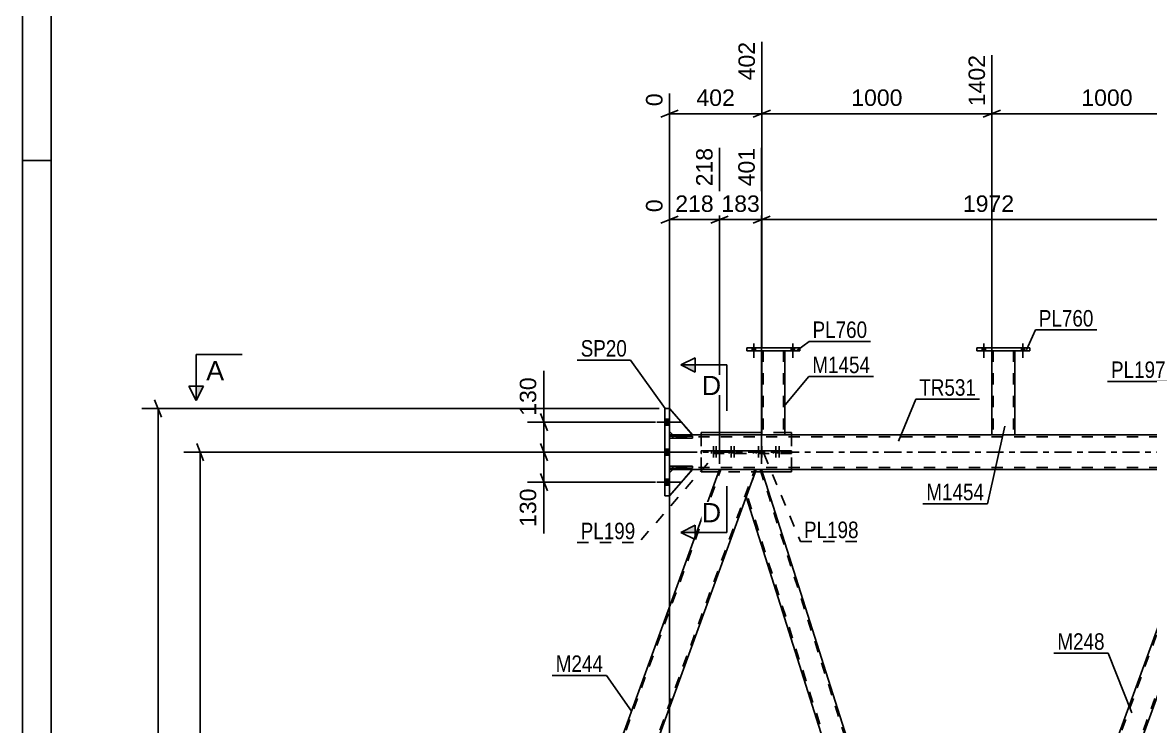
# Model space of a CAD drawing. Header units: millimetres. Extents: x -132 to 709, y -396 to 198.
# Drawn here: x -131.8 to 64.3, y -47.7 to 74.7 of the extents above; entities that cross this region are included whole.
import ezdxf

# ---------------------------------------------------------------- set-up
doc = ezdxf.new("R2010")
doc.units = ezdxf.units.MM
doc.linetypes.add('DXK_LINE_DOT2', pattern=[3.9198, 1.9599, -1.9599])
doc.linetypes.add('DXK_LINE_DOT3', pattern=[5.9187, 2.979, -0.9799, 0.9799, -0.9799])
doc.styles.add('Arial', font='arial.ttf', dxfattribs={"height": 0.2})
doc.styles.add('Arial Narrow', font='ARIALN.TTF', dxfattribs={"height": 0.2})

# ---------------------------------------------------------------- blocks, each defined once
blk = doc.blocks.new('Unknown-203774460-1113')
at = {"color": 5, "linetype": 'Continuous'}
for p, q in [((-131.83, 197.74), (-131.83, -396.26)), ((-126.83, 192.74), (-126.83, -391.26)), ((-126.83, 50.74), (-131.83, 50.74))]:
    blk.add_line(p, q, dxfattribs=at)
blk = doc.blocks.new('Part-203774460-4653 - 4555')
at = {"color": 2, "linetype": 'Continuous'}
for p, q in [((36.69, 17.64), (36.69, 3)), ((40.69, 17.64), (40.69, 3))]:
    blk.add_line(p, q, dxfattribs=at)
at = {"color": 7, "linetype": 'DXK_LINE_DOT2'}
for p, q in [((36.69, 17.64), (40.69, 17.64)), ((36.93, 17.64), (36.93, 3)), ((40.45, 17.64), (40.45, 3)), ((40.69, 3), (36.69, 3))]:
    blk.add_line(p, q, dxfattribs=at)
blk = doc.blocks.new('Part-203774460-4695 - 4555')
at = {"color": 2, "linetype": 'Continuous'}
for p, q in [((-5.91, 17.64), (-5.91, 18.12)), ((-5.91, 18.12), (3.29, 18.12)), ((3.29, 18.12), (3.29, 17.64)), ((3.29, 17.64), (-5.91, 17.64))]:
    blk.add_line(p, q, dxfattribs=at)
blk = doc.blocks.new('Part-203774460-4690 - 4555')
at = {"color": 2, "linetype": 'Continuous'}
for p, q in [((-18.78, 3), (-19.38, 3)), ((622.63, 3), (-15.38, 3)), ((-18.78, -3), (-19.38, -3)), ((-10.67, -3), (-15.38, -3)), ((622.63, -3), (-4.28, -3))]:
    blk.add_line(p, q, dxfattribs=at)
at = {"color": 7, "linetype": 'DXK_LINE_DOT2'}
for p, q in [((-19.38, -3), (-19.38, 3)), ((622.63, 2.68), (-19.38, 2.68)), ((-15.38, 3), (-18.78, 3)), ((622.63, -2.68), (-19.38, -2.68)), ((-15.38, -3), (-18.78, -3)), ((622.63, -3), (-10.67, -3)), ((-4.28, -3), (-10.67, -3))]:
    blk.add_line(p, q, dxfattribs=at)
at = {"color": 7, "linetype": 'DXK_LINE_DOT3'}
blk.add_line((-29.38, 0), (622.63, 0), dxfattribs=at)
blk = doc.blocks.new('Part-203774460-4643 - 4555')
at = {"color": 2, "linetype": 'Continuous'}
for p, q in [((-3.31, 17.64), (-3.31, 3)), ((0.69, 17.64), (0.69, 3))]:
    blk.add_line(p, q, dxfattribs=at)
at = {"color": 7, "linetype": 'DXK_LINE_DOT2'}
for p, q in [((-3.31, 17.64), (0.69, 17.64)), ((-3.07, 17.64), (-3.07, 3)), ((0.45, 17.64), (0.45, 3)), ((0.69, 3), (-3.31, 3))]:
    blk.add_line(p, q, dxfattribs=at)
blk = doc.blocks.new('Part-203774460-4648 - 4555')
at = {"color": 2, "linetype": 'Continuous'}
for p, q in [((34.09, 17.64), (34.09, 18.12)), ((34.09, 18.12), (43.29, 18.12)), ((43.29, 18.12), (43.29, 17.64)), ((43.29, 17.64), (34.09, 17.64))]:
    blk.add_line(p, q, dxfattribs=at)
blk = doc.blocks.new('Bolt-203774460-4670 - 4555')
at = {"linetype": 'Continuous'}
for points in [[(-19.38, 4.68), (-19.38, 5.72), (-20.18, 5.72), (-20.18, 4.68)], [(-19.38, 4.68), (-19.38, 5.72), (-20.18, 5.72), (-20.18, 4.68)], [(-19.38, 4.68), (-19.38, 5.72), (-20.18, 5.72), (-20.18, 4.68)], [(-19.38, -0.52), (-19.38, 0.52), (-20.18, 0.52), (-20.18, -0.52)], [(-19.38, -0.52), (-19.38, 0.52), (-20.18, 0.52), (-20.18, -0.52)], [(-19.38, -5.72), (-19.38, -4.68), (-20.18, -4.68), (-20.18, -5.72)], [(-19.38, -5.72), (-19.38, -4.68), (-20.18, -4.68), (-20.18, -5.72)], [(-19.38, -5.72), (-19.38, -4.68), (-20.18, -4.68), (-20.18, -5.72)]]:
    blk.add_hatch(color=1, dxfattribs=at).paths.add_polyline_path(points)
at = {"color": 1, "linetype": 'Continuous'}
for p, q in [((-21.58, 5.2), (-17.38, 5.2)), ((-21.58, 5.2), (-17.38, 5.2)), ((-21.58, 5.2), (-17.38, 5.2)), ((-20.18, 5.72), (-19.38, 5.72)), ((-20.18, 5.72), (-19.38, 5.72)), ((-20.18, 5.72), (-19.38, 5.72)), ((-20.18, 4.68), (-19.38, 4.68)), ((-20.18, 4.68), (-19.38, 4.68)), ((-20.18, 4.68), (-19.38, 4.68)), ((-21.58, 0), (-17.38, 0)), ((-21.58, 0), (-17.38, 0)), ((-20.18, 0.52), (-19.38, 0.52)), ((-20.18, 0.52), (-19.38, 0.52)), ((-20.18, -0.52), (-19.38, -0.52)), ((-20.18, -0.52), (-19.38, -0.52)), ((-21.58, -5.2), (-17.38, -5.2)), ((-21.58, -5.2), (-17.38, -5.2)), ((-21.58, -5.2), (-17.38, -5.2)), ((-20.18, -4.68), (-19.38, -4.68)), ((-20.18, -4.68), (-19.38, -4.68)), ((-20.18, -4.68), (-19.38, -4.68)), ((-20.18, -5.72), (-19.38, -5.72)), ((-20.18, -5.72), (-19.38, -5.72)), ((-20.18, -5.72), (-19.38, -5.72))]:
    blk.add_line(p, q, dxfattribs=at)
blk = doc.blocks.new('Part-203774460-4900 - 4555')
at = {"color": 2, "linetype": 'Continuous'}
for p, q in [((-53.98, -122), (-10.67, -3)), ((-47.6, -122), (-4.28, -3)), ((-10.67, -3), (-4.28, -3)), ((-53.47, -122), (-53.98, -122)), ((-53.47, -122), (-47.6, -122))]:
    blk.add_line(p, q, dxfattribs=at)
at = {"color": 7, "linetype": 'DXK_LINE_DOT2'}
for p, q in [((-53.73, -122), (-10.41, -3)), ((-47.85, -122), (-4.54, -3)), ((-53.98, -122), (-53.94, -122)), ((-53.94, -122), (-53.83, -122))]:
    blk.add_line(p, q, dxfattribs=at)
blk = doc.blocks.new('Part-203774460-4844 - 4555')
at = {"color": 2, "linetype": 'Continuous'}
for p, q in [((-19.38, 2.76), (-15.38, 2.76)), ((-19.38, 2.44), (-19.38, 2.76)), ((-15.38, 2.44), (-19.38, 2.44)), ((-15.38, 2.76), (-15.38, 2.44))]:
    blk.add_line(p, q, dxfattribs=at)
at = {"color": 7, "linetype": 'DXK_LINE_DOT2'}
blk.add_line((-18.78, 2.44), (-18.78, 2.76), dxfattribs=at)
blk = doc.blocks.new('Part-203774460-4845 - 4555')
at = {"color": 2, "linetype": 'Continuous'}
for p, q in [((-19.38, -2.76), (-19.38, -2.44)), ((-19.38, -2.44), (-15.38, -2.44)), ((-15.38, -2.76), (-19.38, -2.76)), ((-15.38, -2.44), (-15.38, -2.76))]:
    blk.add_line(p, q, dxfattribs=at)
at = {"color": 7, "linetype": 'DXK_LINE_DOT2'}
blk.add_line((-18.78, -2.76), (-18.78, -2.44), dxfattribs=at)
blk = doc.blocks.new('Part-203774460-4846 - 4555')
at = {"color": 7, "linetype": 'DXK_LINE_DOT2'}
for p, q in [((-15.38, 2.76), (-19.38, 2.76)), ((-19.38, 2.76), (-19.38, 2.44)), ((-19.38, 2.44), (-15.38, 2.44)), ((-18.78, 2.44), (-18.78, 2.76)), ((-15.38, 2.44), (-15.38, 2.76))]:
    blk.add_line(p, q, dxfattribs=at)
blk = doc.blocks.new('Part-203774460-4847 - 4555')
at = {"color": 7, "linetype": 'DXK_LINE_DOT2'}
for p, q in [((-15.38, -2.44), (-19.38, -2.44)), ((-19.38, -2.44), (-19.38, -2.76)), ((-19.38, -2.76), (-15.38, -2.76)), ((-18.78, -2.76), (-18.78, -2.44)), ((-15.38, -2.76), (-15.38, -2.44))]:
    blk.add_line(p, q, dxfattribs=at)
blk = doc.blocks.new('Part-203774460-4955 - 4555')
at = {"color": 2, "linetype": 'Continuous'}
for p, q in [((-18.78, -3), (-19.38, -3.6)), ((-19.38, -7.6), (-15.38, -3)), ((-15.38, -3), (-18.78, -3))]:
    blk.add_line(p, q, dxfattribs=at)
at = {"color": 7, "linetype": 'DXK_LINE_DOT2'}
blk.add_line((-19.38, -3.6), (-19.38, -7.6), dxfattribs=at)
blk = doc.blocks.new('Part-203774460-4956 - 4555')
at = {"color": 7, "linetype": 'DXK_LINE_DOT2'}
for p, q in [((-18.78, -3), (-19.38, -3.6)), ((-19.38, -7.6), (-15.38, -3)), ((-19.38, -3.6), (-19.38, -7.6)), ((-15.38, -3), (-18.78, -3))]:
    blk.add_line(p, q, dxfattribs=at)
blk = doc.blocks.new('Part-203774460-4957 - 4555')
at = {"color": 2, "linetype": 'Continuous'}
for p, q in [((-19.38, 7.6), (-15.38, 3)), ((-18.78, 3), (-19.38, 3.6)), ((-15.38, 3), (-18.78, 3))]:
    blk.add_line(p, q, dxfattribs=at)
at = {"color": 7, "linetype": 'DXK_LINE_DOT2'}
blk.add_line((-19.38, 3.6), (-19.38, 7.6), dxfattribs=at)
blk = doc.blocks.new('Part-203774460-4958 - 4555')
at = {"color": 7, "linetype": 'DXK_LINE_DOT2'}
for p, q in [((-19.38, 3.6), (-19.38, 7.6)), ((-19.38, 7.6), (-15.38, 3)), ((-18.78, 3), (-19.38, 3.6)), ((-15.38, 3), (-18.78, 3))]:
    blk.add_line(p, q, dxfattribs=at)
blk = doc.blocks.new('Part-203774460-4990 - 4555')
at = {"color": 2, "linetype": 'Continuous'}
for p, q in [((-20.18, 7.6), (-19.38, 7.6)), ((-20.18, 7.6), (-20.18, -7.6)), ((-19.38, 7.6), (-19.38, -7.6)), ((-20.18, -7.6), (-19.38, -7.6))]:
    blk.add_line(p, q, dxfattribs=at)
blk = doc.blocks.new('Part-203774460-5020 - 4555')
at = {"color": 7, "linetype": 'DXK_LINE_DOT2'}
for p, q in [((-4.28, -3), (-6.02, -7.77)), ((-3.34, -3), (-4.28, -3)), ((-3.59, -3), (33.25, -119.16)), ((30.46, -122), (-5.88, -7.4)), ((32.22, -122), (30.2, -122))]:
    blk.add_line(p, q, dxfattribs=at)
at = {"color": 2, "linetype": 'Continuous'}
for p, q in [((33.38, -118.79), (-3.34, -3)), ((30.2, -122), (-6.02, -7.77)), ((32.22, -122), (33.38, -118.79))]:
    blk.add_line(p, q, dxfattribs=at)
blk = doc.blocks.new('Part-203774460-5025 - 4555')
at = {"color": 7, "linetype": 'DXK_LINE_DOT2'}
for p, q in [((32.47, -122), (75.78, -3)), ((36.22, -122), (79.53, -3)), ((79.79, -3), (75.53, -3)), ((78.62, -6.21), (79.79, -3)), ((32.22, -122), (33.38, -118.79)), ((36.47, -122), (32.22, -122))]:
    blk.add_line(p, q, dxfattribs=at)
at = {"color": 2, "linetype": 'Continuous'}
for p, q in [((33.38, -118.79), (75.53, -3)), ((36.47, -122), (78.62, -6.21))]:
    blk.add_line(p, q, dxfattribs=at)
blk = doc.blocks.new('Part-203774460-5041 - 4555')
at = {"color": 2, "linetype": 'Continuous'}
for p, q in [((-13.83, 3.4), (-13.83, 3)), ((-3.31, 3.4), (-13.83, 3.4)), ((1.88, 3.4), (0.69, 3.4)), ((1.88, 3.4), (1.88, 3)), ((-13.83, -3.4), (-13.83, -3)), ((-10.81, -3.4), (-13.83, -3.4)), ((1.88, -3.4), (-3.21, -3.4)), ((1.88, -3.4), (1.88, -3))]:
    blk.add_line(p, q, dxfattribs=at)
at = {"color": 7, "linetype": 'DXK_LINE_DOT2'}
for p, q in [((-13.83, 3), (-13.83, -3)), ((0.69, 3.4), (-3.31, 3.4)), ((1.88, 3), (1.88, -3)), ((-3.21, -3.4), (-10.81, -3.4))]:
    blk.add_line(p, q, dxfattribs=at)
blk = doc.blocks.new('Part-203774460-5046 - 4555')
at = {"color": 7, "linetype": 'DXK_LINE_DOT2'}
for p, q in [((-13.83, 0.24), (1.88, 0.24)), ((1.88, 0.24), (-13.83, 0.24)), ((-13.83, 0.24), (-13.83, 0.24)), ((-13.83, 0.24), (-13.83, -0.24)), ((-7.29, 0.24), (-7.29, -0.24)), ((-4.78, -0.24), (-4.78, 0.24)), ((1.88, 0.24), (1.88, 0.24)), ((1.88, 0.24), (1.88, -0.24)), ((1.88, -0.24), (-13.83, -0.24)), ((1.88, -0.24), (-13.83, -0.24))]:
    blk.add_line(p, q, dxfattribs=at)
blk = doc.blocks.new('Bolt-203774460-5056 - 4555')
at = {"linetype": 'Continuous'}
for points in [[(-4.99, 17.64), (-4.43, 17.64), (-4.43, 18.12), (-4.99, 18.12)], [(-4.99, 17.64), (-4.43, 17.64), (-4.43, 18.12), (-4.99, 18.12)], [(1.81, 17.64), (2.37, 17.64), (2.37, 18.12), (1.81, 18.12)], [(1.81, 17.64), (2.37, 17.64), (2.37, 18.12), (1.81, 18.12)]]:
    blk.add_hatch(color=1, dxfattribs=at).paths.add_polyline_path(points)
at = {"color": 1, "linetype": 'Continuous'}
for p, q in [((-4.99, 18.12), (-4.99, 17.64)), ((-4.99, 18.12), (-4.99, 17.64)), ((-4.71, 18.92), (-4.71, 16.4)), ((-4.71, 18.92), (-4.71, 16.4)), ((-4.43, 18.12), (-4.43, 17.64)), ((-4.43, 18.12), (-4.43, 17.64)), ((1.81, 18.12), (1.81, 17.64)), ((1.81, 18.12), (1.81, 17.64)), ((2.09, 18.92), (2.09, 16.4)), ((2.09, 18.92), (2.09, 16.4)), ((2.37, 18.12), (2.37, 17.64)), ((2.37, 18.12), (2.37, 17.64))]:
    blk.add_line(p, q, dxfattribs=at)
blk = doc.blocks.new('Bolt-203774460-5058 - 4555')
at = {"linetype": 'Continuous'}
for points in [[(35.01, 17.64), (35.57, 17.64), (35.57, 18.12), (35.01, 18.12)], [(35.01, 17.64), (35.57, 17.64), (35.57, 18.12), (35.01, 18.12)], [(41.81, 17.64), (42.37, 17.64), (42.37, 18.12), (41.81, 18.12)], [(41.81, 17.64), (42.37, 17.64), (42.37, 18.12), (41.81, 18.12)]]:
    blk.add_hatch(color=1, dxfattribs=at).paths.add_polyline_path(points)
at = {"color": 1, "linetype": 'Continuous'}
for p, q in [((35.01, 18.12), (35.01, 17.64)), ((35.01, 18.12), (35.01, 17.64)), ((35.29, 18.92), (35.29, 16.4)), ((35.29, 18.92), (35.29, 16.4)), ((35.57, 18.12), (35.57, 17.64)), ((35.57, 18.12), (35.57, 17.64)), ((41.81, 18.12), (41.81, 17.64)), ((41.81, 18.12), (41.81, 17.64)), ((42.09, 18.92), (42.09, 16.4)), ((42.09, 18.92), (42.09, 16.4)), ((42.37, 18.12), (42.37, 17.64)), ((42.37, 18.12), (42.37, 17.64))]:
    blk.add_line(p, q, dxfattribs=at)
blk = doc.blocks.new('Bolt-203774460-5072 - 4555')
at = {"color": 1, "linetype": 'DXK_LINE_DOT2'}
for p, q in [((-4.27, 0.24), (-4.27, -0.24)), ((-3.91, 1.04), (-3.91, -1.96)), ((-3.66, 0.24), (-3.66, -0.24)), ((-3.55, 0.24), (-3.55, -0.24)), ((-3.3, 1.04), (-3.3, -1.96)), ((-2.94, 0.24), (-2.94, -0.24)), ((-1.25, 0.24), (-1.25, -0.24)), ((-0.89, 1.04), (-0.89, -1.96)), ((-0.65, 0.24), (-0.65, -0.24)), ((-0.53, 0.24), (-0.53, -0.24)), ((-0.29, 1.04), (-0.29, -1.96)), ((0.07, 0.24), (0.07, -0.24))]:
    blk.add_line(p, q, dxfattribs=at)
blk = doc.blocks.new('Bolt-203774460-5080 - 4555')
at = {"color": 1, "linetype": 'DXK_LINE_DOT2'}
for p, q in [((-12.07, 0.24), (-12.07, -0.24)), ((-11.71, 1.04), (-11.71, -1.96)), ((-11.58, 0.24), (-11.58, -0.24)), ((-11.35, 0.24), (-11.35, -0.24)), ((-11.22, 1.04), (-11.22, -1.96)), ((-10.86, 0.24), (-10.86, -0.24)), ((-9, 0.24), (-9, -0.24)), ((-8.64, 1.04), (-8.64, -1.96)), ((-8.5, 0.24), (-8.5, -0.24)), ((-8.28, 0.24), (-8.28, -0.24)), ((-8.14, 1.04), (-8.14, -1.96)), ((-7.78, 0.24), (-7.78, -0.24))]:
    blk.add_line(p, q, dxfattribs=at)
blk = doc.blocks.new('StraightDimension-203774460-5941 - 4555')
at = {"color": 7, "linetype": 'Continuous'}
for p, q in [((-3.31, 18.24), (-3.31, 71.34)), ((-19.38, 4), (-19.38, 62.39)), ((-17.88, 59.46), (-20.88, 58.26)), ((-19.38, 58.86), (-3.31, 58.86)), ((-4.81, 58.26), (-1.81, 59.46))]:
    blk.add_line(p, q, dxfattribs=at)
at = {"color": 0, "linetype": 'Continuous'}
blk.add_wipeout([(-19.98, 62.99), (-24.18, 62.99), (-24.18, 59.56), (-19.98, 59.56)], dxfattribs=at)
at = {"color": 0}
blk.add_wipeout([(-7.41, 59.61), (-7.41, 63.81), (-15.28, 63.81), (-15.28, 59.61)], dxfattribs=at)
at = {"color": 3, "linetype": 'Continuous', "style": 'Arial'}
blk.add_text('0', height=2.87, rotation=90.0002, dxfattribs=at).set_placement((-20.58, 60.16))
at = {"color": 0, "linetype": 'Continuous'}
blk.add_wipeout([(-3.91, 71.94), (-8.11, 71.94), (-8.11, 64.06), (-3.91, 64.06)], dxfattribs=at)
at = {"color": 3, "linetype": 'Continuous', "style": 'Arial'}
blk.add_text('402', height=2.865, rotation=90.0002, dxfattribs=at).set_placement((-4.51, 64.66))
at = {"color": 3, "style": 'Arial'}
blk.add_text('402', height=2.865, dxfattribs=at).set_placement((-14.68, 60.21))
blk = doc.blocks.new('StraightDimension-203774460-5822 - 4555')
at = {"color": 7, "linetype": 'Continuous'}
for p, q in [((-19.38, -4), (-19.38, -56.49)), ((-79.43, -121), (-79.43, -51.24)), ((-77.93, -53.49), (-80.93, -54.69)), ((-79.43, -54.09), (-19.38, -54.09)), ((-20.88, -54.69), (-17.88, -53.49))]:
    blk.add_line(p, q, dxfattribs=at)
at = {"color": 0}
blk.add_wipeout([(-44.36, -53.34), (-44.36, -49.14), (-54.45, -49.14), (-54.45, -53.34)], dxfattribs=at)
at = {"color": 3, "style": 'Arial'}
blk.add_text('1990', height=2.865, dxfattribs=at).set_placement((-53.85, -52.74))
blk = doc.blocks.new('StraightDimension-203774460-5831 - 4555')
at = {"color": 7, "linetype": 'Continuous'}
for p, q in [((-41.78, 6.7), (-40.58, 3.7)), ((-21.78, 5.2), (-44.03, 5.2)), ((-41.18, 0), (-41.18, 5.2)), ((-40.58, -1.5), (-41.78, 1.5)), ((-21.18, 0), (-44.03, 0))]:
    blk.add_line(p, q, dxfattribs=at)
at = {"color": 0}
blk.add_wipeout([(-41.93, 13.6), (-46.13, 13.6), (-46.13, 5.72), (-41.93, 5.72)], dxfattribs=at)
at = {"color": 7, "linetype": 'Continuous'}
blk.add_line((-41.18, 5.2), (-41.18, 14.12), dxfattribs=at)
blk.add_line((-41.18, 5.2), (-41.18, 14.12), dxfattribs=at)
at = {"color": 3, "style": 'Arial'}
blk.add_text('130', height=2.865, rotation=90.0002, dxfattribs=at).set_placement((-42.53, 6.33))
blk = doc.blocks.new('StraightDimension-203774460-5839 - 4555')
at = {"color": 7, "linetype": 'Continuous'}
for p, q in [((-41.78, 1.5), (-40.58, -1.5)), ((-21.18, 0), (-44.03, 0)), ((-41.18, -5.2), (-41.18, 0)), ((-40.58, -6.7), (-41.78, -3.7)), ((-21.8, -5.2), (-44.03, -5.2))]:
    blk.add_line(p, q, dxfattribs=at)
at = {"color": 0}
blk.add_wipeout([(-41.93, -5.73), (-46.13, -5.73), (-46.13, -13.6), (-41.93, -13.6)], dxfattribs=at)
at = {"color": 7, "linetype": 'Continuous'}
blk.add_line((-41.18, -5.2), (-41.18, -14.12), dxfattribs=at)
blk.add_line((-41.18, -5.2), (-41.18, -14.12), dxfattribs=at)
at = {"color": 3, "style": 'Arial'}
blk.add_text('130', height=2.865, rotation=90.0002, dxfattribs=at).set_placement((-42.53, -13))
blk = doc.blocks.new('StraightDimension-203774460-5911 - 4555')
at = {"color": 7, "linetype": 'Continuous'}
for p, q in [((36.69, 17.62), (36.69, 69.06)), ((76.69, 17.62), (76.69, 69.06)), ((38.19, 59.46), (35.19, 58.26)), ((36.69, 58.86), (76.69, 58.86)), ((75.19, 58.26), (78.19, 59.46))]:
    blk.add_line(p, q, dxfattribs=at)
at = {"color": 0, "linetype": 'Continuous'}
blk.add_wipeout([(76.09, 69.66), (71.89, 69.66), (71.89, 59.56), (76.09, 59.56)], dxfattribs=at)
at = {"color": 0}
blk.add_wipeout([(61.74, 59.61), (61.74, 63.81), (51.64, 63.81), (51.64, 59.61)], dxfattribs=at)
at = {"color": 3, "linetype": 'Continuous', "style": 'Arial'}
blk.add_text('2402', height=2.865, rotation=90.0002, dxfattribs=at).set_placement((75.49, 60.16))
at = {"color": 3, "style": 'Arial'}
blk.add_text('1000', height=2.865, dxfattribs=at).set_placement((52.24, 60.21))
blk = doc.blocks.new('StraightDimension-203774460-5865 - 4555')
at = {"color": 7, "linetype": 'Continuous'}
for p, q in [((-100.36, -1.5), (-101.56, 1.5)), ((-21.18, 0), (-103.81, 0)), ((-100.96, -125), (-100.96, 0)), ((-101.56, -123.5), (-100.36, -126.5)), ((-81.23, -125), (-103.81, -125))]:
    blk.add_line(p, q, dxfattribs=at)
at = {"color": 0}
blk.add_wipeout([(-101.71, -57.45), (-105.91, -57.45), (-105.91, -67.55), (-101.71, -67.55)], dxfattribs=at)
at = {"color": 3, "style": 'Arial'}
blk.add_text('3125', height=2.865, rotation=90.0002, dxfattribs=at).set_placement((-102.31, -66.95))
blk = doc.blocks.new('StraightDimension-203774460-5382 - 4555')
at = {"color": 7, "linetype": 'Continuous'}
for p, q in [((75.53, -2), (75.53, 55.13)), ((-3.34, -2), (-3.34, 52.9)), ((-1.84, 41.03), (-4.84, 39.83)), ((-3.34, 40.43), (75.53, 40.43)), ((74.03, 39.83), (77.03, 41.03))]:
    blk.add_line(p, q, dxfattribs=at)
at = {"color": 0, "linetype": 'Continuous'}
blk.add_wipeout([(74.93, 55.73), (70.73, 55.73), (70.73, 45.63), (74.93, 45.63)], dxfattribs=at)
at = {"color": 0}
blk.add_wipeout([(41.14, 41.18), (41.14, 45.38), (31.05, 45.38), (31.05, 41.18)], dxfattribs=at)
at = {"color": 3, "linetype": 'Continuous', "style": 'Arial'}
blk.add_text('2373', height=2.865, rotation=90.0002, dxfattribs=at).set_placement((74.33, 46.23))
at = {"color": 3, "style": 'Arial'}
blk.add_text('1972', height=2.865, dxfattribs=at).set_placement((31.65, 41.78))
blk = doc.blocks.new('StraightDimension-203774460-5341 - 4555')
at = {"color": 7, "linetype": 'Continuous'}
for p, q in [((-10.67, -2), (-10.67, 52.9)), ((-19.38, 3.99), (-19.38, 43.96)), ((-20.88, 39.83), (-17.88, 41.03)), ((-19.38, 40.43), (-10.67, 40.43)), ((-9.17, 41.03), (-12.17, 39.83))]:
    blk.add_line(p, q, dxfattribs=at)
at = {"color": 0}
blk.add_wipeout([(-11.09, 41.18), (-11.09, 45.38), (-18.96, 45.38), (-18.96, 41.18)], dxfattribs=at)
at = {"color": 0, "linetype": 'Continuous'}
blk.add_wipeout([(-19.98, 44.56), (-24.18, 44.56), (-24.18, 41.13), (-19.98, 41.13)], dxfattribs=at)
at = {"color": 3, "linetype": 'Continuous', "style": 'Arial'}
blk.add_text('0', height=2.87, rotation=90.0002, dxfattribs=at).set_placement((-20.58, 41.73))
at = {"color": 0, "linetype": 'Continuous'}
blk.add_wipeout([(-11.27, 53.5), (-15.47, 53.5), (-15.47, 45.63), (-11.27, 45.63)], dxfattribs=at)
at = {"color": 3, "linetype": 'Continuous', "style": 'Arial'}
blk.add_text('218', height=2.865, rotation=90.0002, dxfattribs=at).set_placement((-11.87, 46.23))
at = {"color": 3, "style": 'Arial'}
blk.add_text('218', height=2.865, dxfattribs=at).set_placement((-18.36, 41.78))
blk = doc.blocks.new('StraightDimension-203774460-5358 - 4555')
at = {"color": 7, "linetype": 'Continuous'}
for p, q in [((-10.67, -2), (-10.67, 52.9)), ((-3.34, -2), (-3.34, 52.9)), ((-12.17, 39.83), (-9.17, 41.03)), ((-10.67, 40.43), (-3.34, 40.43)), ((-1.84, 41.03), (-4.84, 39.83))]:
    blk.add_line(p, q, dxfattribs=at)
at = {"color": 0}
blk.add_wipeout([(-3.07, 41.18), (-3.07, 45.38), (-10.94, 45.38), (-10.94, 41.18)], dxfattribs=at)
at = {"color": 0, "linetype": 'Continuous'}
blk.add_wipeout([(-3.94, 53.5), (-8.14, 53.5), (-8.14, 45.63), (-3.94, 45.63)], dxfattribs=at)
at = {"color": 3, "linetype": 'Continuous', "style": 'Arial'}
blk.add_text('401', height=2.865, rotation=90.0002, dxfattribs=at).set_placement((-4.54, 46.23))
at = {"color": 3, "style": 'Arial'}
blk.add_text('183', height=2.865, dxfattribs=at).set_placement((-10.34, 41.78))
blk = doc.blocks.new('StraightDimension-203774460-5901 - 4555')
at = {"color": 7, "linetype": 'Continuous'}
for p, q in [((-3.31, 18.24), (-3.31, 71.34)), ((36.69, 17.62), (36.69, 69.06)), ((-1.81, 59.46), (-4.81, 58.26)), ((-3.31, 58.86), (36.69, 58.86)), ((35.19, 58.26), (38.19, 59.46))]:
    blk.add_line(p, q, dxfattribs=at)
at = {"color": 0, "linetype": 'Continuous'}
blk.add_wipeout([(36.09, 69.66), (31.89, 69.66), (31.89, 59.56), (36.09, 59.56)], dxfattribs=at)
at = {"color": 0}
blk.add_wipeout([(21.74, 59.61), (21.74, 63.81), (11.64, 63.81), (11.64, 59.61)], dxfattribs=at)
at = {"color": 3, "linetype": 'Continuous', "style": 'Arial'}
blk.add_text('1402', height=2.865, rotation=90.0002, dxfattribs=at).set_placement((35.49, 60.16))
at = {"color": 3, "style": 'Arial'}
blk.add_text('1000', height=2.865, dxfattribs=at).set_placement((12.24, 60.21))
blk = doc.blocks.new('StraightDimension-203774460-23407 - 4555')
at = {"color": 7, "linetype": 'Continuous'}
for p, q in [((-107.67, 6.1), (-108.87, 9.1)), ((-21.18, 7.6), (-111.12, 7.6)), ((-108.27, -132.6), (-108.27, 7.6)), ((-108.87, -131.1), (-107.67, -134.1)), ((-81.23, -132.6), (-111.12, -132.6))]:
    blk.add_line(p, q, dxfattribs=at)
at = {"color": 0}
blk.add_wipeout([(-109.02, -57.45), (-113.22, -57.45), (-113.22, -67.55), (-109.02, -67.55)], dxfattribs=at)
at = {"color": 3, "style": 'Arial'}
blk.add_text('3505', height=2.865, rotation=90.0002, dxfattribs=at).set_placement((-109.62, -66.95))
blk = doc.blocks.new('Mark-203774460-4649 - 4555')
at = {"color": 0}
blk.add_wipeout([(35.34, -8.36), (35.34, -5.36), (25.29, -5.36), (25.29, -8.36)], dxfattribs=at)
blk.add_wipeout([(35.34, -8.36), (35.34, -5.36), (25.29, -5.36), (25.29, -8.36)], dxfattribs=at)
at = {"color": 30, "linetype": 'Continuous'}
for p in [(38.92, 4.52), (24.69, -8.96)]:
    blk.add_line(p, (35.94, -8.96), dxfattribs=at)
at = {"color": 3, "style": 'Arial Narrow'}
blk.add_text('M1454', height=2.863, dxfattribs=at).set_placement((25.29, -8.36))
blk = doc.blocks.new('Mark-203774460-4639 - 4555')
at = {"color": 0}
blk.add_wipeout([(15.52, 13.75), (15.52, 16.75), (5.47, 16.75), (5.47, 13.75)], dxfattribs=at)
blk.add_wipeout([(15.52, 13.75), (15.52, 16.75), (5.47, 16.75), (5.47, 13.75)], dxfattribs=at)
at = {"color": 30, "linetype": 'Continuous'}
for p, q in [((0.47, 7.87), (4.87, 13.15)), ((4.87, 13.15), (16.12, 13.15))]:
    blk.add_line(p, q, dxfattribs=at)
at = {"color": 3, "style": 'Arial Narrow'}
blk.add_text('M1454', height=2.863, dxfattribs=at).set_placement((5.47, 13.75))
blk = doc.blocks.new('Mark-203774460-4644 - 4555')
at = {"color": 0}
blk.add_wipeout([(54.36, 21.85), (54.36, 24.85), (44.85, 24.85), (44.85, 21.85)], dxfattribs=at)
blk.add_wipeout([(54.36, 21.85), (54.36, 24.85), (44.85, 24.85), (44.85, 21.85)], dxfattribs=at)
at = {"color": 30, "linetype": 'Continuous'}
for p, q in [((42.68, 17.81), (44.25, 21.25)), ((44.25, 21.25), (54.96, 21.25))]:
    blk.add_line(p, q, dxfattribs=at)
at = {"color": 3, "style": 'Arial Narrow'}
blk.add_text('PL760', height=2.863, dxfattribs=at).set_placement((44.85, 21.85))
blk = doc.blocks.new('Mark-203774460-4686 - 4555')
at = {"color": 0}
blk.add_wipeout([(33.94, 9.82), (33.94, 12.82), (24.07, 12.82), (24.07, 9.82)], dxfattribs=at)
blk.add_wipeout([(33.94, 9.82), (33.94, 12.82), (24.07, 12.82), (24.07, 9.82)], dxfattribs=at)
at = {"color": 30, "linetype": 'Continuous'}
for p, q in [((20.46, 1.93), (23.47, 9.22)), ((23.47, 9.22), (34.54, 9.22))]:
    blk.add_line(p, q, dxfattribs=at)
at = {"color": 3, "style": 'Arial Narrow'}
blk.add_text('TR531', height=2.863, dxfattribs=at).set_placement((24.07, 9.82))
blk = doc.blocks.new('Mark-203774460-4691 - 4555')
at = {"color": 0}
blk.add_wipeout([(15.01, 19.86), (15.01, 22.86), (5.51, 22.86), (5.51, 19.86)], dxfattribs=at)
blk.add_wipeout([(15.01, 19.86), (15.01, 22.86), (5.51, 22.86), (5.51, 19.86)], dxfattribs=at)
at = {"color": 30, "linetype": 'Continuous'}
for p, q in [((2.73, 17.64), (4.91, 19.26)), ((4.91, 19.26), (15.61, 19.26))]:
    blk.add_line(p, q, dxfattribs=at)
at = {"color": 3, "style": 'Arial Narrow'}
blk.add_text('PL760', height=2.863, dxfattribs=at).set_placement((5.51, 19.86))
blk = doc.blocks.new('Mark-203774460-4896 - 4555')
at = {"color": 0}
blk.add_wipeout([(-30.92, -38.21), (-30.92, -35.21), (-39.14, -35.21), (-39.14, -38.21)], dxfattribs=at)
blk.add_wipeout([(-30.92, -38.21), (-30.92, -35.21), (-39.14, -35.21), (-39.14, -38.21)], dxfattribs=at)
at = {"color": 30, "linetype": 'Continuous'}
for p in [(-39.74, -38.81), (-25.97, -45.05)]:
    blk.add_line(p, (-30.32, -38.81), dxfattribs=at)
at = {"color": 3, "style": 'Arial Narrow'}
blk.add_text('M244', height=2.863, dxfattribs=at).set_placement((-39.14, -38.21))
blk = doc.blocks.new('Mark-203774460-4986 - 4555')
at = {"color": 0}
blk.add_wipeout([(-26.76, 16.62), (-26.76, 19.62), (-34.8, 19.62), (-34.8, 16.62)], dxfattribs=at)
blk.add_wipeout([(-26.76, 16.62), (-26.76, 19.62), (-34.8, 19.62), (-34.8, 16.62)], dxfattribs=at)
at = {"color": 30, "linetype": 'Continuous'}
for p in [(-35.4, 16.02), (-20.1, 7.58)]:
    blk.add_line(p, (-26.16, 16.02), dxfattribs=at)
at = {"color": 3, "style": 'Arial Narrow'}
blk.add_text('SP20', height=2.863, dxfattribs=at).set_placement((-34.8, 16.62))
blk = doc.blocks.new('Mark-203774460-5021 - 4555')
at = {"color": 0}
blk.add_wipeout([(56.29, -34.36), (56.29, -31.36), (48.07, -31.36), (48.07, -34.36)], dxfattribs=at)
blk.add_wipeout([(56.29, -34.36), (56.29, -31.36), (48.07, -31.36), (48.07, -34.36)], dxfattribs=at)
at = {"color": 30, "linetype": 'Continuous'}
for p in [(47.47, -34.96), (61.01, -45.32)]:
    blk.add_line(p, (56.89, -34.96), dxfattribs=at)
at = {"color": 3, "style": 'Arial Narrow'}
blk.add_text('M248', height=2.863, dxfattribs=at).set_placement((48.07, -34.36))
blk = doc.blocks.new('Mark-203774460-5037 - 4555')
at = {"color": 0}
blk.add_wipeout([(-25.29, -15.13), (-25.29, -12.13), (-34.8, -12.13), (-34.8, -15.13)], dxfattribs=at)
blk.add_wipeout([(-25.29, -15.13), (-25.29, -12.13), (-34.8, -12.13), (-34.8, -15.13)], dxfattribs=at)
at = {"color": 30, "linetype": 'DXK_LINE_DOT2'}
for p in [(-12.71, -1.92), (-35.4, -15.73)]:
    blk.add_line(p, (-24.69, -15.73), dxfattribs=at)
at = {"color": 3, "style": 'Arial Narrow'}
blk.add_text('PL199', height=2.863, dxfattribs=at).set_placement((-34.8, -15.13))
blk = doc.blocks.new('Mark-203774460-5042 - 4555')
at = {"color": 0}
blk.add_wipeout([(13.53, -14.94), (13.53, -11.94), (4.02, -11.94), (4.02, -14.94)], dxfattribs=at)
blk.add_wipeout([(13.53, -14.94), (13.53, -11.94), (4.02, -11.94), (4.02, -14.94)], dxfattribs=at)
at = {"color": 30, "linetype": 'DXK_LINE_DOT2'}
for p, q in [((-2.96, -0.24), (3.42, -15.54)), ((3.42, -15.54), (14.13, -15.54))]:
    blk.add_line(p, q, dxfattribs=at)
at = {"color": 3, "style": 'Arial Narrow'}
blk.add_text('PL198', height=2.863, dxfattribs=at).set_placement((4.02, -14.94))
blk = doc.blocks.new('SectionMark-203774460-6672 - 4555')
at = {"linetype": 'Continuous'}
for points in [[(-14.88, 15.18), (-14.88, 13.93), (-17.38, 15.18)], [(-14.88, -12.69), (-14.88, -13.94), (-17.38, -13.94)]]:
    blk.add_hatch(color=6, dxfattribs=at).paths.add_polyline_path(points)
at = {"color": 6, "linetype": 'Continuous'}
for p, q in [((-17.38, 15.18), (-14.88, 16.43)), ((-14.88, 13.93), (-14.88, 16.43)), ((-9.38, 15.18), (-17.38, 15.18)), ((-17.38, 15.18), (-14.88, 13.93)), ((-9.38, 15.18), (-9.38, 7.18)), ((-9.38, -13.94), (-9.38, -5.94)), ((-17.38, -13.94), (-14.88, -12.69)), ((-14.88, -12.69), (-14.88, -15.19)), ((-9.38, -13.94), (-17.38, -13.94)), ((-14.88, -15.19), (-17.38, -13.94))]:
    blk.add_line(p, q, dxfattribs=at)
at = {"color": 0, "linetype": 'Continuous'}
for points in [[(-10.38, 9.93), (-10.38, 13.43), (-13.75, 13.43), (-13.75, 9.93)], [(-10.38, -12.19), (-10.38, -8.69), (-13.75, -8.69), (-13.75, -12.19)]]:
    blk.add_wipeout(points, dxfattribs=at)
at = {"color": 3, "linetype": 'Continuous', "style": 'Arial'}
for p in [(-13.75, 9.93), (-13.75, -12.19)]:
    blk.add_text('D', height=3.34, dxfattribs=at).set_placement(p)
blk = doc.blocks.new('Mark-203774460-5143 - 4555')
at = {"color": 0}
blk.add_wipeout([(66.9, 12.91), (66.9, 15.91), (57.4, 15.91), (57.4, 12.91)], dxfattribs=at)
blk.add_wipeout([(66.9, 12.91), (66.9, 15.91), (57.4, 15.91), (57.4, 12.91)], dxfattribs=at)
at = {"color": 30, "linetype": 'Continuous'}
for p in [(56.8, 12.31), (70.81, 3.35)]:
    blk.add_line(p, (67.5, 12.31), dxfattribs=at)
at = {"color": 3, "style": 'Arial Narrow'}
blk.add_text('PL197', height=2.863, dxfattribs=at).set_placement((57.4, 12.91))
blk = doc.blocks.new('SectionMark-203774460-6664 - 4555')
at = {"linetype": 'Continuous'}
blk.add_hatch(color=6, dxfattribs=at).paths.add_polyline_path([(-101.65, 11.5), (-100.4, 11.5), (-101.65, 9)])
at = {"color": 6, "linetype": 'Continuous'}
for p, q in [((-101.65, 17), (-93.65, 17)), ((-101.65, 17), (-101.65, 9)), ((-101.65, 9), (-102.9, 11.5)), ((-100.4, 11.5), (-102.9, 11.5)), ((-101.65, 9), (-100.4, 11.5))]:
    blk.add_line(p, q, dxfattribs=at)
at = {"color": 0, "linetype": 'Continuous'}
blk.add_wipeout([(-96.79, 12.5), (-96.79, 16), (-99.9, 16), (-99.9, 12.5)], dxfattribs=at)
at = {"color": 3, "linetype": 'Continuous', "style": 'Arial'}
blk.add_text('A', height=3.34, dxfattribs=at).set_placement((-99.9, 12.5))

msp = doc.modelspace()

# ---------------------------------------------------------------- block references
for name in ['Unknown-203774460-1113', 'Part-203774460-4695 - 4555', 'Bolt-203774460-5056 - 4555', 'Part-203774460-4648 - 4555', 'Bolt-203774460-5058 - 4555', 'Part-203774460-4643 - 4555', 'Part-203774460-4653 - 4555', 'Part-203774460-4990 - 4555', 'Part-203774460-4957 - 4555', 'Part-203774460-4958 - 4555', 'Bolt-203774460-4670 - 4555', 'Part-203774460-4690 - 4555', 'Part-203774460-4844 - 4555', 'Part-203774460-4846 - 4555', 'Part-203774460-5041 - 4555', 'Part-203774460-5046 - 4555', 'Bolt-203774460-5080 - 4555', 'Bolt-203774460-5072 - 4555', 'Part-203774460-4900 - 4555', 'Part-203774460-4845 - 4555', 'Part-203774460-4847 - 4555', 'Part-203774460-4955 - 4555', 'Part-203774460-4956 - 4555', 'Part-203774460-5020 - 4555', 'Part-203774460-5025 - 4555']:
    msp.add_blockref(name, (0, 0))

# ---------------------------------------------------------------- next in the draw order: block references
for name in ['StraightDimension-203774460-5941 - 4555', 'StraightDimension-203774460-5911 - 4555', 'StraightDimension-203774460-5822 - 4555', 'Mark-203774460-5021 - 4555']:
    msp.add_blockref(name, (0, 0))

# ---------------------------------------------------------------- next in the draw order: block references
for name in ['StraightDimension-203774460-5382 - 4555', 'StraightDimension-203774460-5831 - 4555']:
    msp.add_blockref(name, (0, 0))

# ---------------------------------------------------------------- next in the draw order: block references
for name in ['Mark-203774460-4644 - 4555', 'Mark-203774460-5143 - 4555', 'Mark-203774460-4649 - 4555', 'StraightDimension-203774460-5839 - 4555']:
    msp.add_blockref(name, (0, 0))

# ---------------------------------------------------------------- next in the draw order: block references
for name in ['Mark-203774460-4686 - 4555', 'StraightDimension-203774460-5865 - 4555']:
    msp.add_blockref(name, (0, 0))

# ---------------------------------------------------------------- next in the draw order: block references
msp.add_blockref('StraightDimension-203774460-5341 - 4555', (0, 0))

# ---------------------------------------------------------------- next in the draw order: block references
for name in ['StraightDimension-203774460-5358 - 4555', 'StraightDimension-203774460-23407 - 4555']:
    msp.add_blockref(name, (0, 0))

# ---------------------------------------------------------------- next in the draw order: block references
for name in ['StraightDimension-203774460-5901 - 4555', 'Mark-203774460-4986 - 4555', 'Mark-203774460-5037 - 4555', 'Mark-203774460-5042 - 4555', 'Mark-203774460-4896 - 4555']:
    msp.add_blockref(name, (0, 0))

# ---------------------------------------------------------------- next in the draw order: block references
for name in ['SectionMark-203774460-6672 - 4555', 'Mark-203774460-4639 - 4555']:
    msp.add_blockref(name, (0, 0))

# ---------------------------------------------------------------- next in the draw order: block references
msp.add_blockref('Mark-203774460-4691 - 4555', (0, 0))

# ---------------------------------------------------------------- next in the draw order: block references
msp.add_blockref('SectionMark-203774460-6664 - 4555', (0, 0))

doc.saveas('drawing.dxf')
